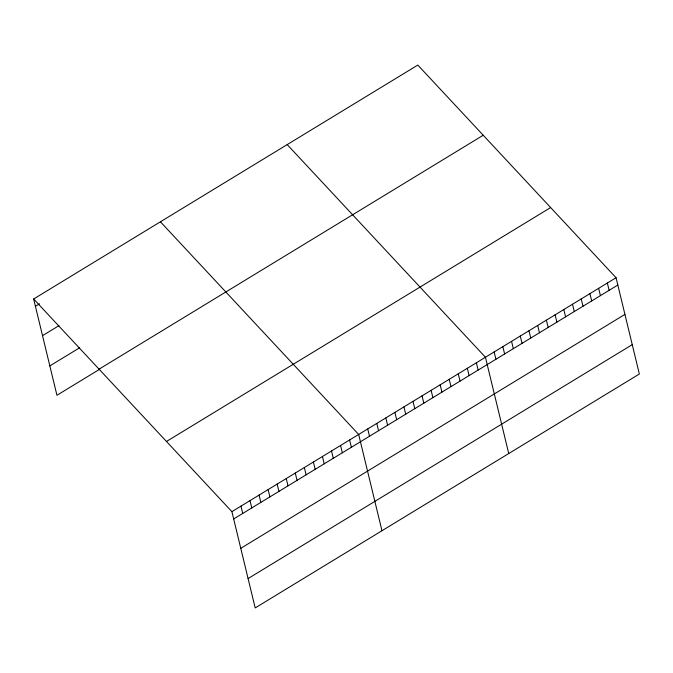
<?xml version="1.0" encoding="UTF-8"?>
<svg xmlns="http://www.w3.org/2000/svg" width="673" height="673" viewBox="0 0 673 673"><rect width="100%" height="100%" fill="white"/><g stroke="black" fill="none" stroke-linecap="round" stroke-linejoin="round"><path stroke-width="1.01" d="M33.65 298.989L417.807 65.071L616.056 277.73L639.35 374.011L255.193 607.929L231.899 511.648L33.65 298.989L56.944 395.27L99.747 369.208M35.417 306.299L39.53 303.792M42.517 335.659L58.988 325.631M49.836 365.91L79.473 347.865M99.074 369.166L483.231 135.248M166.483 441.471L550.632 207.553M231.899 511.648L616.056 277.73M233.674 518.95L617.822 285.032M240.774 548.318L624.931 314.4M248.093 578.57L632.25 344.652M287.194 144.602L485.443 357.262L508.738 453.543M160.418 221.796L358.675 434.455L381.97 530.736M607.349 283.03L609.115 290.341M598.642 288.338L600.409 295.64M589.935 293.638L591.702 300.94M581.228 298.938L582.995 306.249M572.521 304.238L574.288 311.549M563.814 309.546L565.581 316.848M555.107 314.846L556.874 322.148M546.4 320.146L548.167 327.457M537.693 325.446L539.46 332.756M528.986 330.754L530.753 338.056M520.271 336.054L522.046 343.356M511.564 341.354L513.331 348.664M502.857 346.662L504.624 353.964M494.15 351.962L495.917 359.264M476.391 362.772L478.158 370.083M467.331 368.291L469.106 375.593M458.279 373.801L460.046 381.111M449.228 379.32L450.994 386.622M440.167 384.83L441.934 392.14M431.115 390.348L432.882 397.65M422.055 395.859L423.83 403.161M413.003 401.369L414.77 408.679M403.951 406.887L405.718 414.189M394.891 412.398L396.658 419.708M385.839 417.916L387.606 425.218M376.787 423.426L378.554 430.737M367.727 428.945L369.494 436.247M349.615 439.965L351.39 447.276M340.563 445.484L342.33 452.786M331.511 450.994L333.278 458.305M322.451 456.513L324.218 463.815M313.399 462.023L315.166 469.333M304.339 467.542L306.114 474.844M295.287 473.052L297.054 480.354M286.235 478.562L288.002 485.872M277.175 484.08L278.942 491.383M268.123 489.591L269.89 496.901M259.071 495.109L260.838 502.411M250.011 500.619L251.778 507.93M240.959 506.138L242.726 513.44"/></g></svg>
